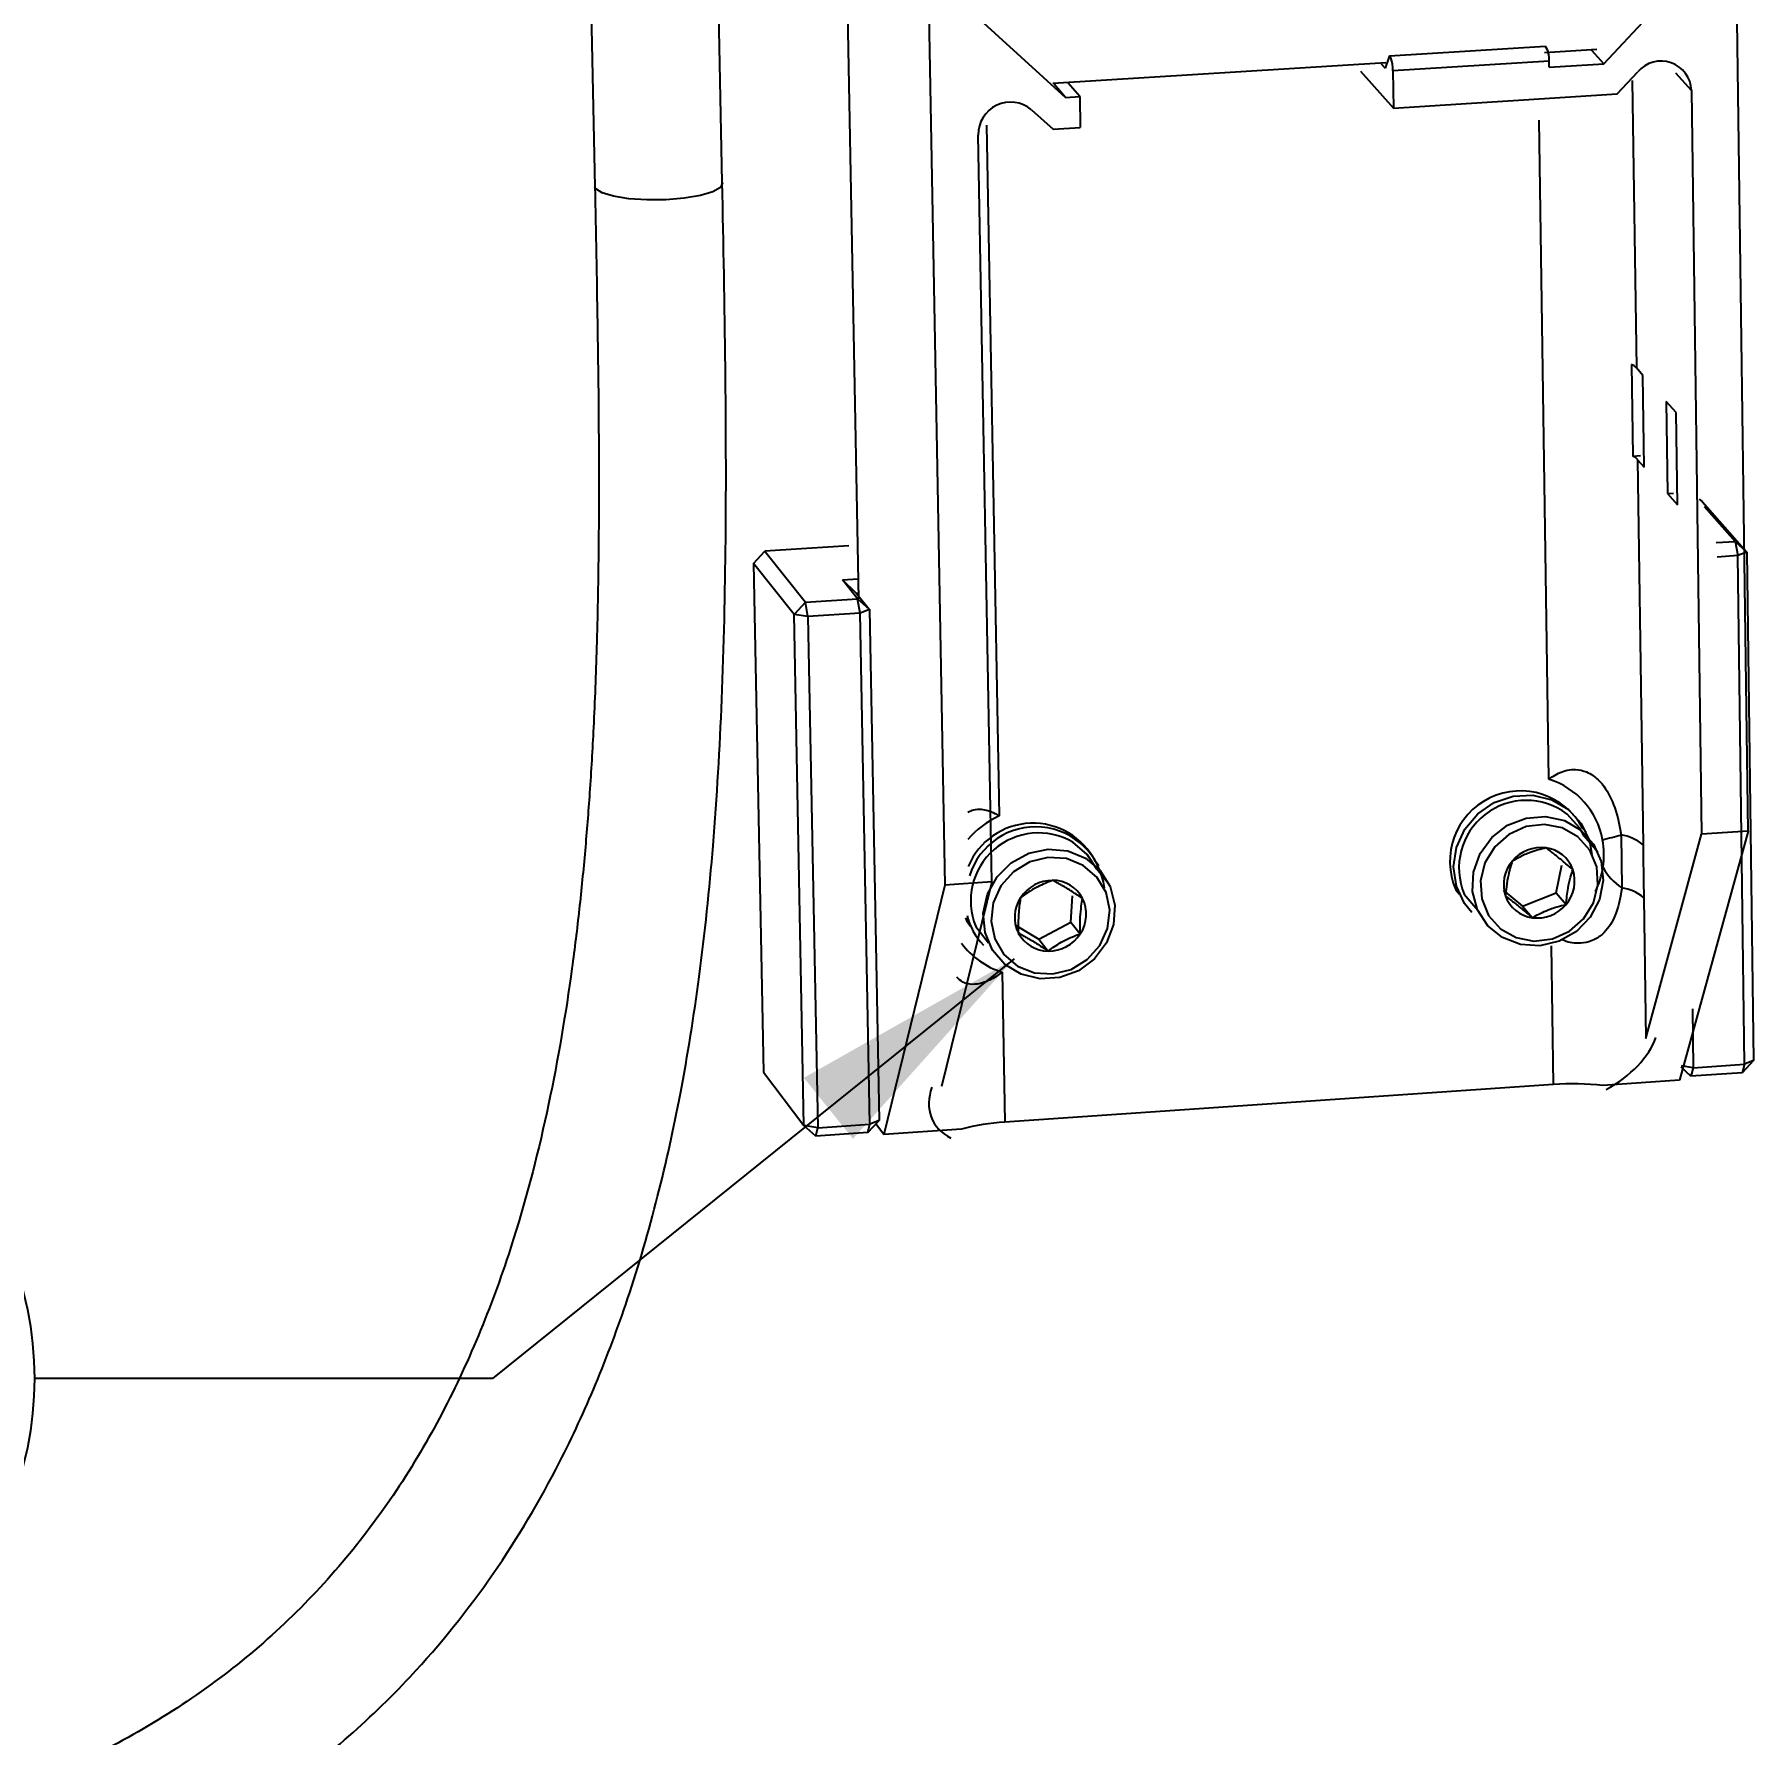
# Model space of a CAD drawing. Header units: millimetres. Extents: x 0 to 279, y 0 to 216.
# Drawn here: x 34.9 to 58.72, y 146.34 to 169.91 of the extents above; entities that cross this region are included whole.
import ezdxf

# ---------------------------------------------------------------- set-up
doc = ezdxf.new("R2010")
doc.units = ezdxf.units.MM
doc.layers.add('DIM', color=1, linetype='Continuous')
doc.styles.add('SLDTEXTSTYLE0', font='TXT', dxfattribs={"width": 0.75})
doc.dimstyles.new('SLDDIMSTYLE1', dxfattribs={"dimtxt": 0.18, "dimasz": 3.302, "dimexe": 0, "dimexo": 0.0625, "dimgap": 0, "dimtad": 0, "dimtih": 1, "dimtoh": 1, "dimdec": 0, "dimrnd": 1e-09, "dimzin": 0, "dimdsep": 46, "dimtxsty": 'Standard', "dimsah": 1, "dimcen": 0.09, "dimadec": 0, "dimazin": 0, "dimtfac": 3.302, "dimtdec": 0, "dimtofl": 0, "dimtmove": 0, "dimatfit": 3, "dimfxl": 0, "dimfrac": 2, "dimtolj": 1, "dimtzin": 0, "dimarcsym": 0})

# ---------------------------------------------------------------- blocks, each defined once
blk = doc.blocks.new('SW_NOTE_15')
at = {"layer": 'DIM', "color": 0}
blk.add_circle((-4.755, 0), 4.755, dxfattribs=at)
at = {"layer": 'DIM', "color": 0, "insert": (-7.342, 1.863), "char_height": 3.5, "attachment_point": 1, "style": 'SLDTEXTSTYLE0'}
blk.add_mtext('22', dxfattribs=at)

msp = doc.modelspace()

# ---------------------------------------------------------------- linework, layer by layer
at = {"color": 7, "linetype": 'Continuous', "lineweight": 25}
for p, q in [((58.645, 158.864), (58.45, 173.348)), ((46.323, 162.083), (46.114, 173.018)), ((47.245, 172.666), (47.515, 158.117)), ((42.583, 171.641), (42.662, 167.794)), ((44.429, 167.852), (44.353, 171.697)), ((56.645, 169.498), (57.836, 170.773)), ((47.946, 170.16), (49.185, 169.032)), ((55.839, 169.739), (53.675, 169.604)), ((56.55, 169.695), (55.825, 169.649)), ((56.645, 169.498), (56.478, 169.682)), ((53.625, 169.512), (49.01, 169.224)), ((53.559, 169.5), (53.615, 169.437)), ((53.664, 169.587), (53.615, 169.437)), ((55.886, 169.536), (53.722, 169.401)), ((53.722, 169.401), (53.73, 168.886)), ((55.887, 169.451), (55.886, 169.536)), ((55.887, 169.451), (56.645, 169.498)), ((49.185, 169.032), (49.026, 169.217)), ((49.382, 169.045), (49.223, 169.229)), ((53.275, 169.397), (53.73, 168.886)), ((56.83, 169.081), (57.118, 169.388)), ((49.185, 169.032), (49.382, 169.045)), ((49.382, 169.045), (49.39, 168.615)), ((53.73, 168.886), (56.83, 169.081)), ((57.859, 169.131), (58.001, 158.821)), ((48.714, 168.863), (49.012, 168.591)), ((48.165, 158.161), (47.976, 168.512)), ((49.012, 168.591), (49.39, 168.615)), ((57.028, 165.333), (57.046, 164.062)), ((57.187, 165.181), (57.096, 165.283)), ((57.205, 163.908), (57.187, 165.181)), ((57.509, 164.82), (57.527, 163.544)), ((57.647, 164.664), (57.509, 164.82)), ((57.665, 163.388), (57.647, 164.664)), ((57.046, 164.062), (57.153, 164.069)), ((57.114, 164.012), (57.189, 158.674)), ((57.114, 164.012), (57.205, 163.908)), ((57.527, 163.544), (57.612, 163.55)), ((57.527, 163.544), (57.665, 163.388)), ((57.966, 163.467), (58.006, 163.431)), ((58.006, 163.431), (58.626, 162.731)), ((58.464, 162.879), (58.039, 163.358)), ((44.862, 162.574), (45.019, 162.743)), ((46.184, 162.819), (45.019, 162.743)), ((45.019, 162.743), (45.582, 162.037)), ((58.202, 162.862), (58.464, 162.879)), ((58.464, 162.879), (58.501, 162.682)), ((58.464, 162.879), (58.626, 162.731)), ((58.626, 162.731), (58.501, 162.682)), ((58.626, 162.731), (58.721, 155.684)), ((45.423, 161.867), (44.862, 162.574)), ((44.862, 162.574), (45.001, 155.521)), ((58.501, 162.682), (58.218, 162.663)), ((58.596, 155.633), (58.501, 162.682)), ((46.093, 162.346), (46.308, 162.36)), ((46.304, 162.084), (46.093, 162.346)), ((46.289, 162.159), (46.093, 162.346)), ((45.582, 162.037), (45.423, 161.867)), ((45.582, 162.037), (46.304, 162.084)), ((45.616, 161.838), (45.582, 162.037)), ((46.322, 162.161), (46.289, 162.159)), ((46.289, 162.159), (46.468, 161.935)), ((46.338, 161.885), (46.304, 162.084)), ((46.468, 161.935), (46.304, 162.084)), ((45.616, 161.838), (45.423, 161.867)), ((45.561, 154.783), (45.423, 161.867)), ((46.338, 161.885), (45.616, 161.838)), ((45.616, 161.838), (45.754, 154.752)), ((46.468, 161.935), (46.338, 161.885)), ((46.473, 154.802), (46.338, 161.885)), ((46.468, 161.935), (46.603, 154.854)), ((56.403, 158.843), (56.353, 158.902)), ((56.562, 158.574), (56.374, 158.796)), ((56.884, 158.81), (56.895, 158.078)), ((57.227, 155.992), (58.001, 158.821)), ((58.645, 158.864), (57.695, 155.413)), ((58.645, 158.864), (58.001, 158.821)), ((49.648, 158.382), (49.601, 158.442)), ((49.797, 158.113), (49.618, 158.336)), ((55.986, 158.009), (56.061, 158.393)), ((47.515, 158.117), (46.669, 154.657)), ((48.165, 158.161), (47.467, 155.325)), ((48.165, 158.161), (47.515, 158.117)), ((49.261, 157.604), (49.284, 157.965)), ((54.594, 158.05), (54.643, 157.991)), ((54.711, 157.992), (54.897, 157.769)), ((55.249, 158.045), (55.519, 157.826)), ((55.519, 157.826), (55.986, 158.009)), ((55.986, 158.009), (56.122, 157.847)), ((55.519, 157.826), (55.655, 157.664)), ((57.199, 157.941), (57.227, 155.992)), ((47.827, 157.602), (47.803, 157.662)), ((47.827, 157.602), (47.874, 157.542)), ((47.941, 157.542), (48.118, 157.318)), ((48.491, 157.561), (48.816, 157.365)), ((48.816, 157.365), (49.261, 157.604)), ((49.261, 157.604), (49.39, 157.442)), ((48.816, 157.365), (48.945, 157.202)), ((48.305, 156.911), (48.343, 154.83)), ((57.873, 156.402), (57.884, 155.584)), ((57.852, 155.467), (57.716, 155.591)), ((57.884, 155.584), (57.721, 155.609)), ((57.884, 155.584), (57.852, 155.467)), ((57.884, 155.584), (58.596, 155.633)), ((58.721, 155.684), (58.564, 155.516)), ((58.596, 155.633), (58.564, 155.516)), ((58.721, 155.684), (58.596, 155.633)), ((45.001, 155.521), (45.561, 154.783)), ((55.947, 155.351), (48.343, 154.83)), ((57.695, 155.413), (56.631, 155.34)), ((58.564, 155.516), (57.852, 155.467)), ((45.754, 154.752), (45.561, 154.783)), ((45.725, 154.635), (45.561, 154.783)), ((45.725, 154.635), (45.754, 154.752)), ((46.445, 154.685), (45.725, 154.635)), ((45.754, 154.752), (46.473, 154.802)), ((46.445, 154.685), (46.603, 154.854)), ((46.445, 154.685), (46.473, 154.802)), ((46.603, 154.854), (46.473, 154.802)), ((46.669, 154.657), (46.553, 154.81)), ((47.742, 154.731), (46.669, 154.657))]:
    msp.add_line(p, q, dxfattribs=at)
at = {"color": 8, "linetype": 'Continuous', "lineweight": 25}
for p, q in [((57.039, 169.267), (57.096, 165.283)), ((57.859, 169.131), (57.642, 169.367)), ((55.885, 159.582), (55.75, 168.717)), ((48.091, 168.65), (48.266, 159.074)), ((42.676, 167.768), (42.663, 167.792)), ((55.947, 155.351), (55.919, 157.274))]:
    msp.add_line(p, q, dxfattribs=at)
at = {"color": 7, "linetype": 'Continuous', "lineweight": 25, "flags": 128}
for points in [[(53.722, 169.401), (53.72, 169.448), (53.715, 169.494), (53.708, 169.535), (53.7, 169.569), (53.691, 169.592), (53.681, 169.604), (53.672, 169.602), (53.664, 169.587)], [(54.818, 157.736), (54.715, 157.863), (54.602, 158.103), (54.563, 158.368), (54.603, 158.637), (54.717, 158.889), (54.897, 159.102), (55.127, 159.259), (55.39, 159.349), (55.663, 159.362), (55.925, 159.299), (56.155, 159.164), (56.333, 158.969), (56.446, 158.729), (56.481, 158.54)], [(56.327, 158.879), (56.502, 158.684), (56.609, 158.444), (56.637, 158.179), (56.585, 157.914), (56.457, 157.672), (56.265, 157.474), (56.025, 157.338), (55.759, 157.276), (55.49, 157.293), (55.242, 157.388), (55.038, 157.553), (54.895, 157.773), (54.827, 158.028), (54.839, 158.296), (54.93, 158.553), (55.092, 158.776), (55.311, 158.945), (55.567, 159.045), (55.838, 159.067), (56.099, 159.01), (56.327, 158.879)], [(56.287, 158.785), (56.07, 158.908), (55.822, 158.956), (55.567, 158.926), (55.329, 158.819), (55.133, 158.646), (54.997, 158.425), (54.935, 158.176), (54.953, 157.925), (55.048, 157.696), (55.212, 157.511), (55.429, 157.388), (55.677, 157.34), (55.932, 157.371), (56.169, 157.478), (56.365, 157.65), (56.501, 157.871), (56.564, 158.119), (56.546, 158.371), (56.451, 158.6), (56.287, 158.785)], [(56.374, 158.796), (56.314, 158.906), (56.139, 159.1)], [(49.618, 158.336), (49.486, 158.542), (49.285, 158.712)], [(49.464, 158.489), (49.665, 158.319), (49.804, 158.096), (49.868, 157.838), (49.851, 157.57), (49.754, 157.314), (49.587, 157.094), (49.364, 156.929), (49.105, 156.834), (48.833, 156.817), (48.572, 156.88), (48.345, 157.017), (48.172, 157.216), (48.07, 157.459), (48.046, 157.725), (48.103, 157.99), (48.236, 158.231), (48.434, 158.426), (48.678, 158.557), (48.947, 158.614), (49.217, 158.591), (49.464, 158.489)], [(49.431, 158.389), (49.197, 158.483), (48.942, 158.499), (48.689, 158.437), (48.465, 158.301), (48.291, 158.106), (48.184, 157.87), (48.154, 157.616), (48.205, 157.37), (48.332, 157.156), (48.521, 156.994), (48.755, 156.901), (49.011, 156.884), (49.263, 156.947), (49.487, 157.083), (49.661, 157.278), (49.768, 157.514), (49.798, 157.767), (49.747, 158.012), (49.621, 158.227), (49.431, 158.389)]]:
    msp.add_lwpolyline(points, dxfattribs=at)
at = {"color": 8, "linetype": 'Continuous', "lineweight": 25, "flags": 128}
msp.add_lwpolyline([(44.429, 167.853), (44.431, 167.847), (44.402, 167.784), (44.297, 167.724), (44.125, 167.674), (43.902, 167.636), (43.646, 167.615), (43.382, 167.613), (43.133, 167.629), (42.92, 167.663), (42.763, 167.711), (42.676, 167.768)], dxfattribs=at)
at = {"color": 7, "linetype": 'Continuous', "lineweight": 25}
for centre, radius, start, end in [((55.593, 169.576), 0.295, 352.3706, 33.6018), ((57.439, 169.116), 0.421, 2.0811, 139.6821), ((48.424, 168.52), 0.448, 49.8382, 181.0278), ((56.915, 165.111), 0.25, 43.7725, 63.1182), ((56.933, 163.84), 0.25, 43.5172, 62.906), ((55.49, 158.443), 0.978, 27.9914, 203.6505), ((55.562, 158.548), 1.084, 10.4769, 72.657), ((55.573, 158.355), 0.935, 52.7589, 202.8742), ((48.789, 157.922), 1.265, 114.4367, 139.2695), ((48.734, 158.003), 0.971, 26.8267, 157.4699), ((48.772, 157.964), 0.959, 6.823, 162.939), ((48.813, 157.898), 0.941, 59.8866, 202.202), ((52.013, 177.422), 19.239, 283.8788, 284.6669), ((55.505, 158.536), 1.142, 351.1395, 10.5095), ((56.796, 158.204), 0.613, 50.1368, 81.7595), ((55.753, 158.124), 0.496, 139.1373, 198.6792), ((55.777, 158.115), 0.521, 82.5722, 140.1767), ((55.784, 158.177), 0.459, 19.6044, 82.4832), ((55.746, 158.172), 0.496, 319.1358, 18.6466), ((55.444, 158.546), 1.203, 334.4329, 351.1428), ((57.348, 158.759), 0.818, 209.1656, 236.3696), ((49.005, 157.654), 0.527, 89.6856, 146.9558), ((49.007, 157.714), 0.468, 27.7391, 89.9663), ((55.714, 158.119), 0.459, 199.6387, 262.5134), ((56.807, 157.473), 0.611, 49.9902, 81.7044), ((48.967, 157.67), 0.487, 146.1113, 206.6382), ((48.986, 157.713), 0.487, 326.1053, 26.603), ((55.722, 158.181), 0.521, 262.6009, 320.1737), ((48.686, 157.905), 0.89, 193.6552, 224.2062), ((48.631, 157.961), 1.1, 216.1956, 252.7565), ((48.945, 157.67), 0.468, 207.7753, 269.993), ((48.948, 157.729), 0.527, 269.7114, 326.9487), ((56.227, 151.352), 4.009, 84.2108, 93.9977), ((48.493, 152.048), 2.786, 93.0886, 105.6349)]:
    msp.add_arc(centre, radius, start, end, dxfattribs=at)
for centre, start_param, end_param in [((56.161, 155.919), 4.886462, 5.766879), ((48.541, 155.398), 2.625286, 3.604119)]:
    msp.add_ellipse(centre, major_axis=(1.21, 0.514), ratio=0.609523, start_param=start_param, end_param=end_param, dxfattribs=at)
for points, knots in [([(22.169, 165.386), (21.556, 165.356), (20.392, 165.3), (18.753, 165.027), (17.307, 164.641), (16.041, 164.151), (14.939, 163.577), (13.99, 162.937), (13.179, 162.25), (12.424, 161.459), (11.752, 160.563), (11.184, 159.57), (10.699, 158.453), (10.337, 157.23), (10.121, 155.944), (10.047, 154.783), (10.073, 153.746), (10.184, 152.787), (10.399, 151.782), (10.744, 150.74), (11.231, 149.698), (11.721, 148.887), (12.15, 148.282), (12.482, 147.861), (12.811, 147.477), (13.187, 147.073), (13.668, 146.602), (14.273, 146.075), (14.972, 145.542), (15.723, 145.04), (16.488, 144.594), (17.28, 144.191), (18.038, 143.857), (18.821, 143.557), (19.642, 143.286), (20.584, 143.024), (21.626, 142.789), (22.742, 142.596), (24.235, 142.411), (26.135, 142.305), (28.42, 142.372), (30.722, 142.641), (32.717, 143.064), (34.385, 143.571), (35.737, 144.097), (37.003, 144.718), (38.162, 145.436), (39.199, 146.243), (40.259, 147.264), (41.284, 148.543), (42.104, 149.928), (42.697, 151.214), (43.156, 152.445), (43.547, 153.792), (43.874, 155.283), (44.131, 156.906), (44.322, 158.728), (44.436, 160.757), (44.487, 162.961), (44.477, 165.351), (44.445, 167), (44.429, 167.853)], [0, 0, 0, 0, 0.0237212, 0.0449765, 0.0641336, 0.0815354, 0.0974749, 0.1121924, 0.1258832, 0.1387, 0.1546196, 0.1693786, 0.1831156, 0.2019715, 0.2188463, 0.2338153, 0.2470637, 0.2594768, 0.2714702, 0.2867969, 0.3014426, 0.3153577, 0.3229004, 0.3297235, 0.3358138, 0.3421986, 0.3507663, 0.3614938, 0.3728296, 0.3843303, 0.3960027, 0.4066806, 0.4183308, 0.4277314, 0.4387079, 0.4513725, 0.4651142, 0.4795537, 0.4946739, 0.5226708, 0.5523102, 0.5820891, 0.6112951, 0.6302939, 0.6488254, 0.6668454, 0.6843019, 0.7010614, 0.7172761, 0.7409113, 0.7641166, 0.7795052, 0.7959232, 0.8152193, 0.8342103, 0.8555934, 0.8794796, 0.9059344, 0.9349359, 0.9663734, 1, 1, 1, 1]), ([(42.663, 167.792), (42.675, 167.164), (42.7, 165.972), (42.72, 164.278), (42.717, 162.778), (42.693, 161.471), (42.65, 160.366), (42.595, 159.43), (42.529, 158.59), (42.449, 157.779), (42.305, 156.604), (42.047, 155.072), (41.625, 153.419), (41.127, 152.016), (40.603, 150.864), (39.974, 149.778), (39.232, 148.773), (38.376, 147.861), (37.409, 147.054), (36.338, 146.357), (35.178, 145.771), (33.76, 145.205), (32.083, 144.713), (30.103, 144.329), (27.986, 144.106), (25.992, 144.074), (24.221, 144.183), (22.755, 144.369), (21.386, 144.637), (20.126, 144.974), (18.99, 145.369), (18.034, 145.786), (17.184, 146.228), (16.386, 146.712), (15.594, 147.281), (14.858, 147.908), (14.176, 148.595), (13.547, 149.358), (13.017, 150.157), (12.604, 150.941), (12.278, 151.737), (12.019, 152.626), (11.862, 153.63), (11.825, 154.688), (11.891, 155.722), (12.055, 156.718), (12.311, 157.653), (12.651, 158.518), (13.065, 159.307), (13.551, 160.027), (14.146, 160.727), (14.821, 161.346), (15.592, 161.902), (16.445, 162.39), (17.329, 162.773), (18.209, 163.065), (19.05, 163.281), (20.001, 163.458), (21.072, 163.588), (21.831, 163.62), (22.232, 163.636)], [0, 0, 0, 0, 0.02766, 0.052512, 0.074489, 0.093592, 0.10987, 0.123179, 0.134974, 0.146931, 0.159043, 0.187, 0.215048, 0.233595, 0.252012, 0.270109, 0.288029, 0.305993, 0.323925, 0.342094, 0.360737, 0.379534, 0.407451, 0.435393, 0.465791, 0.49844, 0.520588, 0.541685, 0.561592, 0.580233, 0.597425, 0.613082, 0.624773, 0.638406, 0.652989, 0.666445, 0.679687, 0.694278, 0.708549, 0.720507, 0.732106, 0.745366, 0.760486, 0.776092, 0.791418, 0.80618, 0.820305, 0.83383, 0.846791, 0.859237, 0.871728, 0.88692, 0.899045, 0.913115, 0.929566, 0.940821, 0.953298, 0.967177, 0.982657, 1, 1, 1, 1]), ([(21.814, 165.793), (21.33, 165.759), (20.381, 165.694), (19.028, 165.545), (17.817, 165.359), (16.815, 165.162), (15.918, 164.937), (15.104, 164.691), (14.336, 164.41), (13.624, 164.102), (12.909, 163.738), (12.143, 163.269), (11.33, 162.651), (10.526, 161.857), (9.823, 160.91), (9.296, 159.886), (8.943, 158.891), (8.713, 157.979), (8.568, 157.173), (8.474, 156.416), (8.418, 155.622), (8.411, 154.709), (8.478, 153.668), (8.648, 152.531), (8.934, 151.354), (9.334, 150.188), (9.838, 149.07), (10.435, 148.02), (11.083, 147.092), (11.722, 146.333), (12.284, 145.755), (12.779, 145.299), (13.276, 144.88), (13.859, 144.432), (14.579, 143.933), (15.438, 143.408), (16.405, 142.902), (17.429, 142.45), (18.795, 141.95), (20.507, 141.491), (22.558, 141.154), (24.589, 140.985), (26.606, 140.946), (28.615, 141.004), (30.444, 141.121), (32.095, 141.261), (33.57, 141.402), (35.036, 141.549), (36.492, 141.692), (37.949, 141.83), (39.438, 141.966), (41.048, 142.107), (42.838, 142.259), (44.346, 142.382), (45.492, 142.473), (46.21, 142.529), (46.935, 142.585), (47.661, 142.641), (48.384, 142.695), (49.096, 142.748), (49.567, 142.783), (49.8, 142.801)], [0, 0, 0, 0, 0.0212061, 0.0415944, 0.0598163, 0.0751286, 0.0873107, 0.1007182, 0.1127547, 0.1234704, 0.1349915, 0.1482061, 0.1631611, 0.179968, 0.1978509, 0.2147193, 0.2301308, 0.2438062, 0.2556229, 0.2657306, 0.276988, 0.2902662, 0.305413, 0.3222671, 0.3401065, 0.3578906, 0.3755554, 0.3930304, 0.4099906, 0.4243269, 0.4358648, 0.444869, 0.4534362, 0.4640712, 0.4767284, 0.4913681, 0.5076999, 0.5239507, 0.5398262, 0.5706515, 0.6005206, 0.6297278, 0.6588637, 0.6879743, 0.7169945, 0.7385744, 0.7601285, 0.7816117, 0.802982, 0.8242148, 0.8458788, 0.8687863, 0.8955144, 0.9253091, 0.935844, 0.9465439, 0.9573453, 0.9681764, 0.9789572, 0.9895982, 1, 1, 1, 1]), ([(55.885, 159.582), (55.886, 159.583), (55.906, 159.599), (55.984, 159.655), (56.109, 159.71), (56.269, 159.723), (56.391, 159.695), (56.516, 159.626), (56.663, 159.486), (56.799, 159.219), (56.86, 158.97), (56.881, 158.828), (56.884, 158.81)], [0, 0, 0, 0, 0.002362, 0.047247, 0.181027, 0.250807, 0.347161, 0.412819, 0.522148, 0.728279, 0.964976, 1, 1, 1, 1]), ([(55.377, 158.449), (55.358, 158.387), (55.324, 158.281), (55.295, 158.103), (55.286, 158.007), (55.283, 157.965)], [0, 0, 0, 0, 0.439122, 0.751371, 1, 1, 1, 1]), ([(55.844, 158.631), (55.771, 158.613), (55.646, 158.58), (55.485, 158.51), (55.41, 158.467), (55.377, 158.449)], [0, 0, 0, 0, 0.439122, 0.751371, 1, 1, 1, 1]), ([(56.216, 158.331), (56.196, 158.348), (56.131, 158.404), (56.018, 158.497), (55.914, 158.579), (55.863, 158.618), (55.844, 158.631)], [0, 0, 0, 0, 0.156025, 0.493707, 0.819058, 1, 1, 1, 1]), ([(57.189, 158.674), (57.19, 158.635), (57.192, 158.392), (57.196, 158.147), (57.199, 157.941)], [0, 0, 0, 0, 0.161011, 1, 1, 1, 1]), ([(56.122, 157.847), (56.129, 157.924), (56.142, 158.055), (56.18, 158.221), (56.205, 158.297), (56.216, 158.331)], [0, 0, 0, 0, 0.439122, 0.751371, 1, 1, 1, 1]), ([(49.007, 158.181), (48.938, 158.154), (48.819, 158.108), (48.665, 158.017), (48.594, 157.965), (48.563, 157.941)], [0, 0, 0, 0, 0.439122, 0.751371, 1, 1, 1, 1]), ([(49.421, 157.931), (49.398, 157.946), (49.327, 157.994), (49.203, 158.073), (49.087, 158.14), (49.028, 158.17), (49.007, 158.181)], [0, 0, 0, 0, 0.1560255, 0.4937074, 0.8190578, 1, 1, 1, 1]), ([(55.283, 157.965), (55.301, 157.951), (55.353, 157.912), (55.456, 157.831), (55.569, 157.738), (55.634, 157.682), (55.655, 157.664)], [0, 0, 0, 0, 0.180942, 0.506293, 0.843975, 1, 1, 1, 1]), ([(48.563, 157.941), (48.552, 157.879), (48.535, 157.771), (48.528, 157.591), (48.53, 157.495), (48.532, 157.452)], [0, 0, 0, 0, 0.439122, 0.751371, 1, 1, 1, 1]), ([(49.39, 157.442), (49.388, 157.519), (49.386, 157.652), (49.402, 157.82), (49.415, 157.897), (49.421, 157.931)], [0, 0, 0, 0, 0.439122, 0.751371, 1, 1, 1, 1]), ([(55.655, 157.664), (55.715, 157.698), (55.819, 157.755), (55.99, 157.815), (56.081, 157.837), (56.122, 157.847)], [0, 0, 0, 0, 0.439122, 0.751371, 1, 1, 1, 1]), ([(48.532, 157.452), (48.552, 157.441), (48.611, 157.41), (48.727, 157.344), (48.851, 157.265), (48.923, 157.217), (48.945, 157.202)], [0, 0, 0, 0, 0.180942, 0.506293, 0.843975, 1, 1, 1, 1]), ([(48.945, 157.202), (49.003, 157.244), (49.102, 157.315), (49.265, 157.395), (49.351, 157.427), (49.39, 157.442)], [0, 0, 0, 0, 0.439122, 0.751371, 1, 1, 1, 1])]:
    msp.add_open_spline(points, degree=3, knots=knots, dxfattribs=at)
at = {"color": 8, "linetype": 'Continuous', "lineweight": 25}
for points, knots in [([(47.83, 159.126), (47.858, 159.139), (47.915, 159.168), (48.045, 159.171), (48.165, 159.134), (48.245, 159.088), (48.265, 159.075), (48.266, 159.074)], [0, 0, 0, 0, 0.207991, 0.428344, 0.850802, 0.99254, 1, 1, 1, 1]), ([(56.895, 158.078), (56.892, 158.061), (56.875, 157.928), (56.821, 157.705), (56.692, 157.483), (56.549, 157.373), (56.425, 157.321), (56.304, 157.305), (56.174, 157.313), (56.104, 157.343), (56.068, 157.358)], [0, 0, 0, 0, 0.0392256, 0.3043179, 0.5351788, 0.6576234, 0.7311578, 0.8390712, 0.9172222, 1, 1, 1, 1]), ([(48.305, 156.911), (48.304, 156.91), (48.285, 156.894), (48.207, 156.836), (48.089, 156.773), (47.946, 156.737), (47.844, 156.74), (47.747, 156.773), (47.704, 156.816), (47.677, 156.842)], [0, 0, 0, 0, 0.004631, 0.09263, 0.354915, 0.491723, 0.680631, 0.809357, 1, 1, 1, 1])]:
    msp.add_open_spline(points, degree=3, knots=knots, dxfattribs=at)

# ---------------------------------------------------------------- block references
at = {"layer": 'DIM'}
msp.add_blockref('SW_NOTE_15', (34.896, 151.277), dxfattribs=at)

# ---------------------------------------------------------------- leaders
msp.add_leader([(48.472, 157.092), (41.246, 151.277), (34.896, 151.277)], dimstyle='SLDDIMSTYLE1', dxfattribs=at)

doc.saveas('drawing.dxf')
